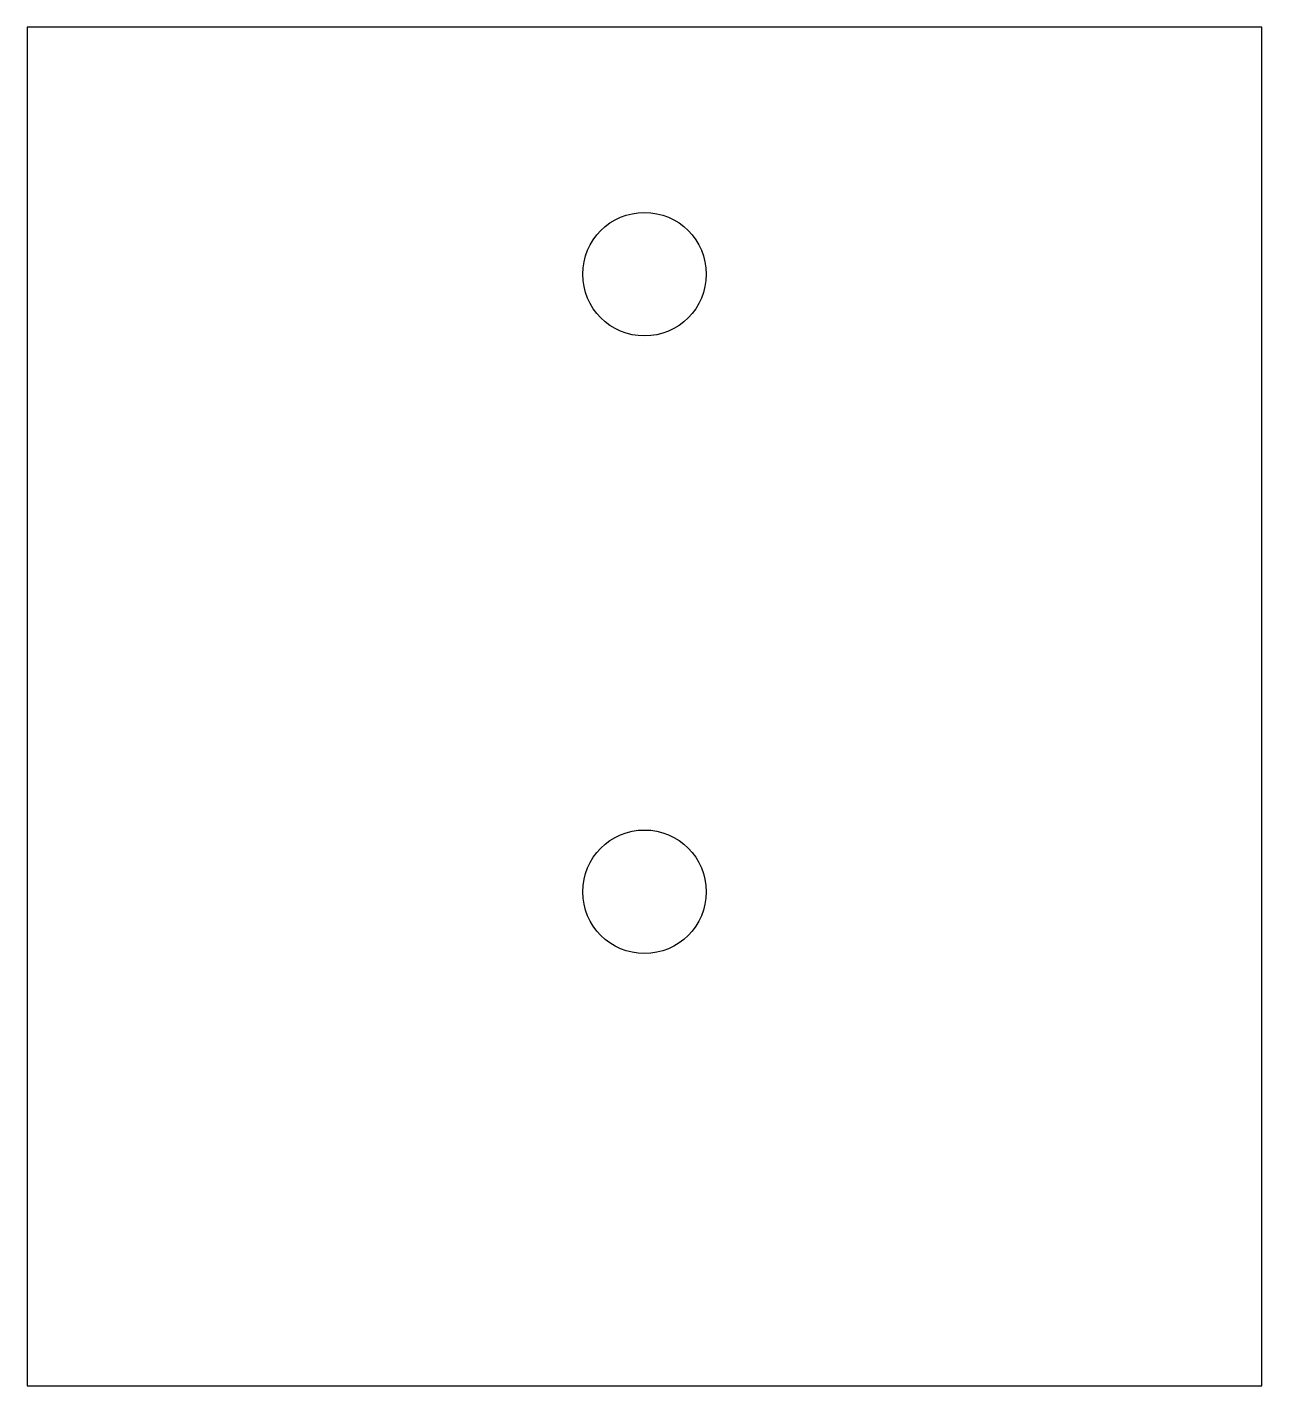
# Model space of a CAD drawing. Header units: millimetres. Extents: x -15 to 15, y -12 to 21.
import ezdxf

# ---------------------------------------------------------------- set-up
doc = ezdxf.new("R2010")
doc.units = ezdxf.units.MM

msp = doc.modelspace()

# ---------------------------------------------------------------- linework, layer by layer
at = {"color": 7, "linetype": 'Continuous', "lineweight": 25}
for p, q in [((15, 21), (-15, 21)), ((-15, 21), (-15, -12)), ((15, -12), (15, 21)), ((-15, -12), (15, -12))]:
    msp.add_line(p, q, dxfattribs=at)
for centre in [(0, 15), (0, 0)]:
    msp.add_circle(centre, 1.5, dxfattribs=at)

doc.saveas('drawing.dxf')
